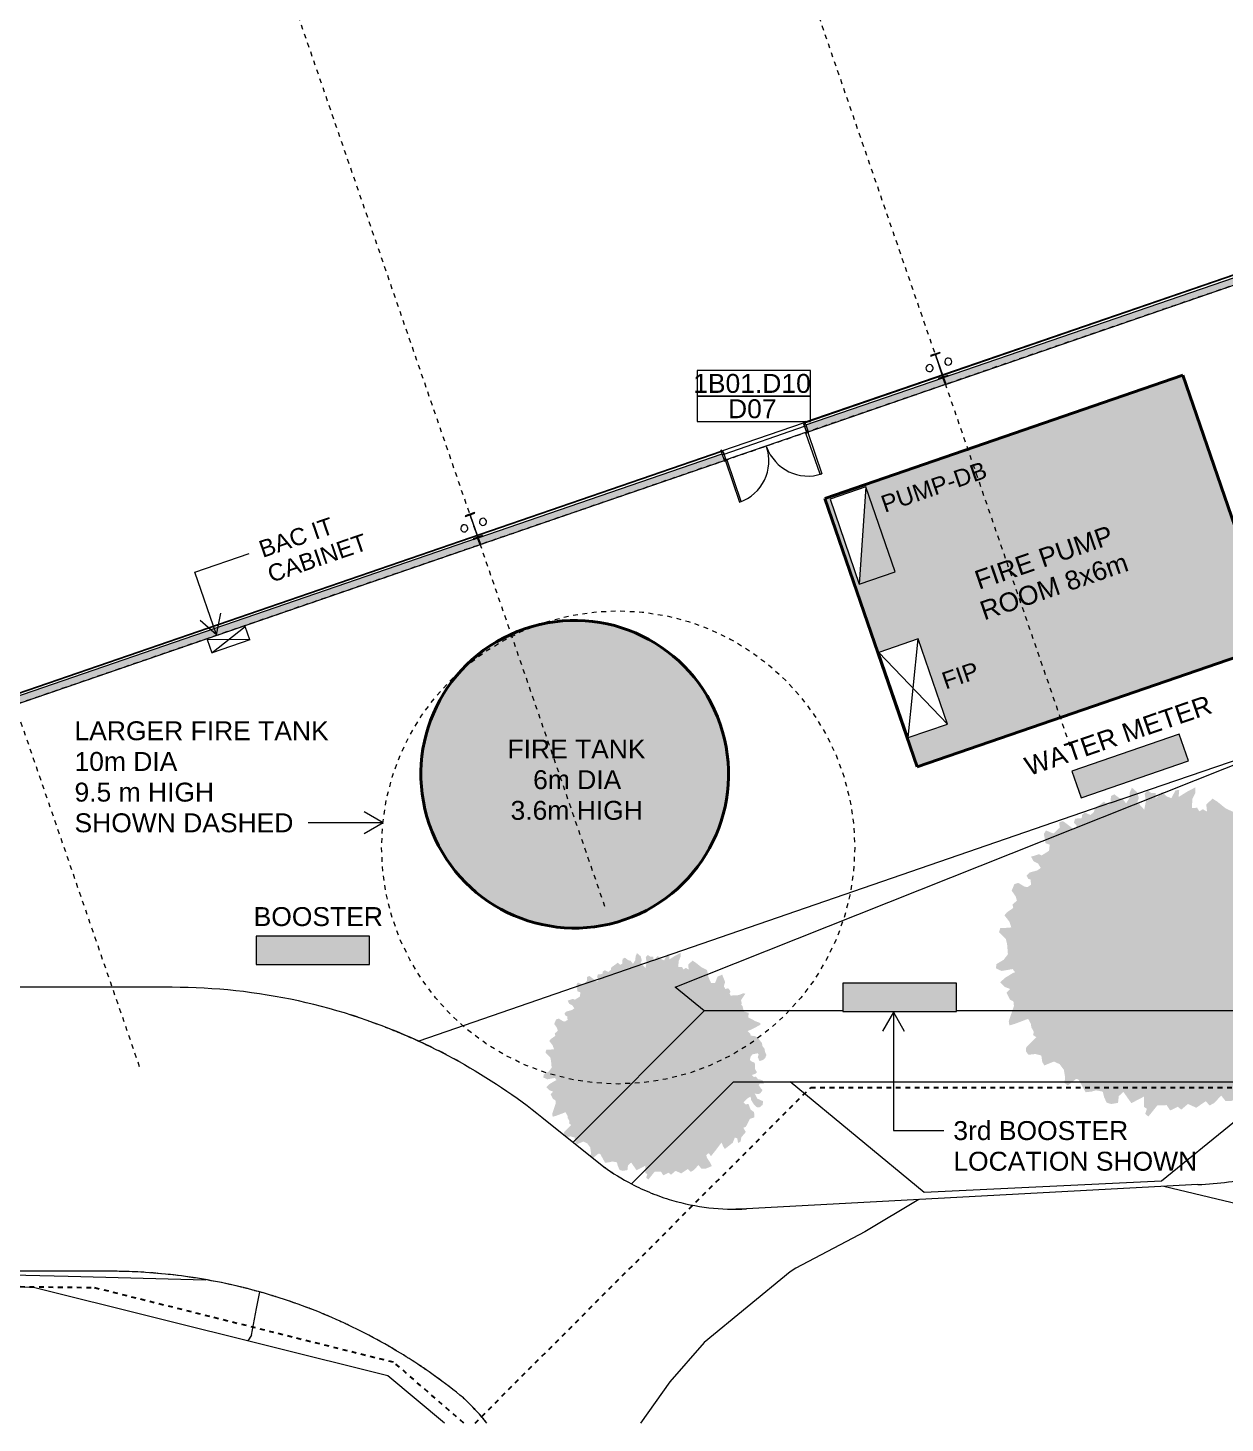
# Model space of a CAD drawing. Header units: metres. Extents: x -2477 to -2300, y 3875 to 4051.
# Drawn here: x -2436.84 to -2411.54, y 3945.45 to 3974.93 of the extents above; entities that cross this region are included whole.
import ezdxf

# ---------------------------------------------------------------- set-up
doc = ezdxf.new("R2010")
doc.units = ezdxf.units.M
for name, pattern in [('03 Dash Tight', [0.0045, 0.003, -0.0015]), ('BOUNDARY Tighter', [0.008, 0.004, -0.002, 0, -0.002]), ('Grid Line', [0.021, 0.012, -0.003, 0.003, -0.003]), ('Overhead', [0.004, 0.0025, -0.0015])]:
    doc.linetypes.add(name, pattern=pattern)
for name, color, linetype, lineweight in [('A-DETL', 90, 'Continuous', 13), ('A-DETL-GENF', 92, 'Continuous', 5), ('A-DOOR', 31, 'Continuous', 5), ('A-DOOR-FRAM', 31, 'Continuous', 5), ('A-DOOR-IDEN', 31, 'Continuous', 5), ('A-FLOR', 192, 'Continuous', 5), ('A-FLOR-OVHD', 1, 'Overhead', 5), ('A-GENM', 13, 'Continuous', 5), ('A-WALL', 113, 'Continuous', 5), ('A-WALL-FNSH', 113, 'Continuous', 13), ('A-WALL-PATT', 111, 'Continuous', 13), ('C-TOPO', 7, 'Continuous', 5), ('C-TOPO-MAJR', 7, 'Continuous', 20), ('G-ANNO-TEXT', 231, 'Continuous', 5), ('P-SANR-FIXT', 6, 'Continuous', 5), ('S-BEAM', 12, 'Continuous', 5), ('S-GRID', 1, 'Continuous', 5)]:
    doc.layers.add(name, color=color, linetype=linetype, lineweight=lineweight)
doc.styles.add('Arial_1', font='arial.ttf', dxfattribs={"height": 0.36})
doc.styles.add('Arial_3', font='arial.ttf', dxfattribs={"height": 0.4})

# ---------------------------------------------------------------- blocks, each defined once
blk = doc.blocks.new('Generic Models 4 - Generic Models 2-823071-GA - Part A')
at = {"layer": 'A-GENM', "lineweight": 40}
blk.add_hatch(color=254, dxfattribs=at).paths.add_polyline_path([(-2425.312, 3955.913), (-2425.111, 3955.918), (-2424.912, 3955.935), (-2424.714, 3955.964), (-2424.518, 3956.006), (-2424.325, 3956.059), (-2424.136, 3956.124), (-2423.951, 3956.201), (-2423.771, 3956.289), (-2423.597, 3956.388), (-2423.43, 3956.497), (-2423.269, 3956.617), (-2423.116, 3956.746), (-2422.971, 3956.884), (-2422.821, 3957.049), (-2422.709, 3957.186), (-2422.592, 3957.348), (-2422.485, 3957.518), (-2422.389, 3957.694), (-2422.304, 3957.875), (-2422.231, 3958.061), (-2422.169, 3958.251), (-2422.119, 3958.445), (-2422.08, 3958.642), (-2422.054, 3958.84), (-2422.041, 3959.04), (-2422.041, 3959.266), (-2422.05, 3959.44), (-2422.073, 3959.639), (-2422.109, 3959.836), (-2422.156, 3960.03), (-2422.215, 3960.221), (-2422.286, 3960.408), (-2422.369, 3960.591), (-2422.462, 3960.768), (-2422.566, 3960.939), (-2422.681, 3961.103), (-2422.821, 3961.277), (-2422.939, 3961.409), (-2423.082, 3961.549), (-2423.233, 3961.68), (-2423.391, 3961.802), (-2423.558, 3961.914), (-2423.73, 3962.015), (-2423.909, 3962.106), (-2424.092, 3962.185), (-2424.281, 3962.253), (-2424.473, 3962.309), (-2424.668, 3962.353), (-2424.866, 3962.385), (-2425.065, 3962.405), (-2425.265, 3962.413), (-2425.465, 3962.408), (-2425.664, 3962.391), (-2425.862, 3962.362), (-2426.058, 3962.321), (-2426.251, 3962.267), (-2426.441, 3962.202), (-2426.625, 3962.125), (-2426.805, 3962.037), (-2426.979, 3961.938), (-2427.147, 3961.829), (-2427.308, 3961.71), (-2427.46, 3961.581), (-2427.605, 3961.442), (-2427.741, 3961.295), (-2427.868, 3961.14), (-2427.985, 3960.978), (-2428.091, 3960.808), (-2428.187, 3960.633), (-2428.272, 3960.451), (-2428.346, 3960.265), (-2428.408, 3960.075), (-2428.458, 3959.881), (-2428.496, 3959.685), (-2428.522, 3959.486), (-2428.536, 3959.286), (-2428.536, 3959.06), (-2428.526, 3958.886), (-2428.503, 3958.688), (-2428.468, 3958.491), (-2428.42, 3958.296), (-2428.361, 3958.105), (-2428.29, 3957.918), (-2428.208, 3957.735), (-2428.114, 3957.558), (-2428.01, 3957.387), (-2427.896, 3957.223), (-2427.771, 3957.066), (-2427.636, 3956.916), (-2427.495, 3956.777), (-2427.344, 3956.646), (-2427.185, 3956.524), (-2427.019, 3956.412), (-2426.846, 3956.311), (-2426.668, 3956.22), (-2426.484, 3956.141), (-2426.296, 3956.073), (-2426.104, 3956.017), (-2425.908, 3955.973), (-2425.711, 3955.941), (-2425.512, 3955.921)])
at = {"layer": 'A-GENM', "color": 10, "lineweight": 40}
for start, end in [(19.0004, 199.0004), (199.0004, 19.0004)]:
    blk.add_arc((-2425.288, 3959.163), 3.25, start, end, dxfattribs=at)
blk = doc.blocks.new('Generic Models 6 - Generic Models 2-971374-GA - Part A')
at = {"layer": 'A-GENM'}
h = blk.add_hatch(color=7, dxfattribs=at)
h.paths.add_polyline_path([(-2419.621, 3954.151), (-2417.221, 3954.151), (-2417.221, 3954.751), (-2419.621, 3954.751)])
h.paths.add_polyline_path([(-2442.021, 3955.144), (-2442.021, 3955.744), (-2444.421, 3955.744), (-2444.421, 3955.144), (-2444.104, 3955.144)])
h.paths.add_polyline_path([(-2430.27, 3955.144), (-2429.621, 3955.144), (-2429.621, 3955.744), (-2432.021, 3955.744), (-2432.021, 3955.144), (-2431.334, 3955.144)])
h.paths.add_polyline_path([(-2414.588, 3958.663), (-2412.319, 3959.444), (-2412.514, 3960.011), (-2414.784, 3959.23)])
at = {"layer": 'A-GENM', "lineweight": 13}
for p, q in [((-2412.514, 3960.011), (-2414.784, 3959.23)), ((-2412.319, 3959.444), (-2412.514, 3960.011)), ((-2414.588, 3958.663), (-2412.319, 3959.444)), ((-2414.784, 3959.23), (-2414.588, 3958.663)), ((-2432.021, 3955.744), (-2432.021, 3955.144)), ((-2429.621, 3955.744), (-2432.021, 3955.744)), ((-2429.621, 3955.144), (-2429.621, 3955.744)), ((-2432.021, 3955.144), (-2429.621, 3955.144)), ((-2419.621, 3954.751), (-2419.621, 3954.151)), ((-2417.221, 3954.751), (-2419.621, 3954.751)), ((-2417.221, 3954.151), (-2417.221, 3954.751)), ((-2419.621, 3954.151), (-2417.221, 3954.151))]:
    blk.add_line(p, q, dxfattribs=at)
blk = doc.blocks.new('Generic Models 2 - Generic Models 2-983313-GA - Part A')
at = {"layer": 'A-GENM'}
h = blk.add_hatch(color=254, dxfattribs=at)
h.paths.add_polyline_path([(-2399.923, 3971.891), (-2397.253, 3964.35), (-2391.597, 3966.353), (-2394.268, 3973.894), (-2399.308, 3972.109)])
h.paths.add_polyline_path([(-2399.308, 3972.088), (-2397.517, 3972.723), (-2397.223, 3971.893), (-2399.014, 3971.259)])
h.paths.add_polyline_path([(-2396.076, 3973.148), (-2394.285, 3973.782), (-2394.018, 3973.028), (-2395.809, 3972.394)])
at = {"layer": 'A-GENM', "color": 10, "lineweight": 40}
for p, q in [((-2394.268, 3973.894), (-2399.923, 3971.891)), ((-2391.597, 3966.353), (-2394.268, 3973.894)), ((-2399.923, 3971.891), (-2397.253, 3964.35)), ((-2397.253, 3964.35), (-2391.597, 3966.353))]:
    blk.add_line(p, q, dxfattribs=at)
blk = doc.blocks.new('Downpipe - L Spreader - Default-3251983-GA - Part A')
at = {"layer": 'P-SANR-FIXT'}
for start, end in [(360, 180), (180, 360)]:
    blk.add_arc((-0.04, -0.15), 0.075, start, end, dxfattribs=at)
blk = doc.blocks.new('Downpipe - L Spreader - Default-3252010-GA - Part A')
at = {"layer": 'P-SANR-FIXT'}
for start, end in [(0, 180), (180, 0)]:
    blk.add_arc((-0.04, 0.15), 0.075, start, end, dxfattribs=at)
blk = doc.blocks.new('Structural Framing 2 - Structural Framing 1-1620312-GA - Part A')
at = {"layer": 'S-BEAM', "lineweight": 13}
for p, q in [((-2430.325, 4005.116), (-2430.522, 4005.048)), ((-2430.522, 4005.048), (-2430.518, 4005.035)), ((-2430.518, 4005.035), (-2430.437, 4005.063)), ((-2430.419, 4005.054), (-2430.265, 4004.607)), ((-2430.256, 4004.61), (-2430.41, 4005.057)), ((-2430.401, 4005.075), (-2430.32, 4005.103)), ((-2430.32, 4005.103), (-2430.325, 4005.116)), ((-2430.274, 4004.589), (-2430.355, 4004.561)), ((-2430.355, 4004.561), (-2430.35, 4004.548)), ((-2430.35, 4004.548), (-2430.153, 4004.616)), ((-2430.157, 4004.629), (-2430.238, 4004.601)), ((-2430.153, 4004.616), (-2430.157, 4004.629)), ((-2417.571, 3968.078), (-2417.769, 3968.01)), ((-2417.769, 3968.01), (-2417.765, 3967.997)), ((-2417.765, 3967.997), (-2417.684, 3968.025)), ((-2417.666, 3968.017), (-2417.512, 3967.569)), ((-2417.503, 3967.572), (-2417.657, 3968.02)), ((-2417.648, 3968.037), (-2417.567, 3968.065)), ((-2417.567, 3968.065), (-2417.571, 3968.078)), ((-2417.597, 3967.511), (-2417.399, 3967.579)), ((-2417.404, 3967.591), (-2417.485, 3967.563)), ((-2417.399, 3967.579), (-2417.404, 3967.591)), ((-2417.52, 3967.551), (-2417.601, 3967.523)), ((-2417.601, 3967.523), (-2417.597, 3967.511))]:
    blk.add_line(p, q, dxfattribs=at)
for centre, start, end in [((-2430.432, 4005.05), 19.0004, 109.0004), ((-2430.397, 4005.062), 109.0004, 199.0004), ((-2430.278, 4004.602), 289.0004, 19.0004), ((-2430.243, 4004.614), 199.0004, 289.0004), ((-2417.679, 3968.012), 19.0004, 109.0004), ((-2417.644, 3968.024), 109.0004, 199.0004), ((-2417.525, 3967.564), 289.0004, 19.0004), ((-2417.489, 3967.576), 199.0004, 289.0004)]:
    blk.add_arc(centre, 0.014, start, end, dxfattribs=at)
blk = doc.blocks.new('Door-Hinge-Double EXTERNAL - 2340x920x920x40-Solid Core-Metal Frame-Double Rebate Wraparound GRILLE-3531577-GA - Part A')
at = {"layer": 'A-DOOR'}
for p, q in [((-0.921, 0.1195), (-0.921, 1.0395)), ((-0.921, 1.0395), (-0.881, 1.0395)), ((-0.881, 1.0395), (-0.881, 0.1195)), ((0.921, 1.0395), (0.881, 1.0395)), ((0.881, 1.0395), (0.881, 0.1195)), ((0.921, 0.1195), (0.921, 1.0395)), ((-0.881, 0.1195), (-0.921, 0.1195)), ((0.881, 0.1195), (0.921, 0.1195))]:
    blk.add_line(p, q, dxfattribs=at)
for centre, start, end in [((-0.921, 0.1195), 360, 90), ((0.921, 0.1195), 90, 180)]:
    blk.add_arc(centre, 0.92, start, end, dxfattribs=at)
blk = doc.blocks.new('X_Door-Frame-Metal - Standard-3510026-GA - Part A')
at = {"layer": 'A-DOOR-FRAM'}
for p, q in [((-0.923, 0.1195), (-0.943, 0.1195)), ((-0.943, 0.1195), (-0.943, 0.1055)), ((-0.943, 0.1055), (-0.928, 0.1055)), ((-0.941, 0.1075), (-0.941, 0.1175)), ((-0.941, 0.1175), (-0.925, 0.1175)), ((-0.941, 0.1175), (-0.941, 0.1075)), ((-0.928, 0.1075), (-0.941, 0.1075)), ((-0.928, 0.1055), (-0.928, 0.1075)), ((-0.925, 0.1175), (-0.925, 0.0765)), ((-0.925, 0.0765), (-0.9, 0.0765)), ((-0.923, 0.0785), (-0.923, 0.1195)), ((-0.898, 0.0785), (-0.923, 0.0785)), ((-0.9, 0.0765), (-0.9, -0.0765)), ((-0.898, -0.0785), (-0.898, 0.0785)), ((0.923, 0.0785), (0.898, 0.0785)), ((0.898, 0.0785), (0.898, -0.0785)), ((0.9, -0.0765), (0.9, 0.0765)), ((0.9, 0.0765), (0.925, 0.0765)), ((0.943, 0.1195), (0.923, 0.1195)), ((0.923, 0.1195), (0.923, 0.0785)), ((0.925, 0.0765), (0.925, 0.1175)), ((0.925, 0.1175), (0.941, 0.1175)), ((0.941, 0.1075), (0.928, 0.1075)), ((0.928, 0.1075), (0.928, 0.1055)), ((0.928, 0.1055), (0.943, 0.1055)), ((0.941, 0.1175), (0.941, 0.1075)), ((0.941, 0.1075), (0.941, 0.1175)), ((0.943, 0.1055), (0.943, 0.1195)), ((-0.928, -0.1055), (-0.943, -0.1055)), ((-0.943, -0.1055), (-0.943, -0.1195)), ((-0.943, -0.1195), (-0.923, -0.1195)), ((-0.941, -0.1075), (-0.928, -0.1075)), ((-0.941, -0.1175), (-0.941, -0.1075)), ((-0.941, -0.1075), (-0.941, -0.1175)), ((-0.925, -0.1175), (-0.941, -0.1175)), ((-0.928, -0.1075), (-0.928, -0.1055)), ((-0.9, -0.0765), (-0.925, -0.0765)), ((-0.925, -0.0765), (-0.925, -0.1175)), ((-0.923, -0.1195), (-0.923, -0.0785)), ((-0.923, -0.0785), (-0.898, -0.0785)), ((0.898, -0.0785), (0.923, -0.0785)), ((0.925, -0.0765), (0.9, -0.0765)), ((0.923, -0.0785), (0.923, -0.1195)), ((0.923, -0.1195), (0.943, -0.1195)), ((0.925, -0.1175), (0.925, -0.0765)), ((0.941, -0.1175), (0.925, -0.1175)), ((0.943, -0.1055), (0.928, -0.1055)), ((0.928, -0.1055), (0.928, -0.1075)), ((0.928, -0.1075), (0.941, -0.1075)), ((0.941, -0.1075), (0.941, -0.1175)), ((0.941, -0.1175), (0.941, -0.1075)), ((0.943, -0.1195), (0.943, -0.1055))]:
    blk.add_line(p, q, dxfattribs=at)
blk = doc.blocks.new('Structural Framing 3 - Structural Framing 1-1636859-GA - Part A')
at = {"layer": 'S-BEAM', "lineweight": 13}
for p, q in [((-2420.491, 4008.502), (-2420.689, 4008.434)), ((-2420.689, 4008.434), (-2420.685, 4008.421)), ((-2420.685, 4008.421), (-2420.604, 4008.449)), ((-2420.586, 4008.44), (-2420.432, 4007.992)), ((-2420.423, 4007.996), (-2420.577, 4008.443)), ((-2420.568, 4008.461), (-2420.487, 4008.489)), ((-2420.487, 4008.489), (-2420.491, 4008.502)), ((-2420.44, 4007.975), (-2420.521, 4007.947)), ((-2420.517, 4007.934), (-2420.319, 4008.002)), ((-2420.324, 4008.015), (-2420.405, 4007.987)), ((-2420.319, 4008.002), (-2420.324, 4008.015)), ((-2420.521, 4007.947), (-2420.517, 4007.934)), ((-2407.738, 3971.464), (-2407.936, 3971.396)), ((-2407.931, 3971.383), (-2407.85, 3971.411)), ((-2407.815, 3971.423), (-2407.734, 3971.451)), ((-2407.734, 3971.451), (-2407.738, 3971.464)), ((-2407.936, 3971.396), (-2407.931, 3971.383)), ((-2407.832, 3971.403), (-2407.678, 3970.955)), ((-2407.669, 3970.958), (-2407.823, 3971.406)), ((-2407.687, 3970.937), (-2407.768, 3970.909)), ((-2407.768, 3970.909), (-2407.764, 3970.897)), ((-2407.764, 3970.897), (-2407.566, 3970.965)), ((-2407.57, 3970.977), (-2407.651, 3970.949)), ((-2407.566, 3970.965), (-2407.57, 3970.977))]:
    blk.add_line(p, q, dxfattribs=at)
for centre, start, end in [((-2420.599, 4008.436), 19.0004, 109.0004), ((-2420.564, 4008.448), 109.0004, 199.0004), ((-2420.445, 4007.988), 289.0004, 19.0004), ((-2420.409, 4008), 199.0004, 289.0004), ((-2407.846, 3971.398), 19.0004, 109.0004), ((-2407.81, 3971.41), 109.0004, 199.0004), ((-2407.691, 3970.95), 289.0004, 19.0004), ((-2407.656, 3970.962), 199.0004, 289.0004)]:
    blk.add_arc(centre, 0.014, start, end, dxfattribs=at)
blk = doc.blocks.new('Structural Framing 36 - Structural Framing 1-1636954-GA - Part A')
at = {"layer": 'S-BEAM', "lineweight": 13}
for p, q in [((-2440.158, 4001.73), (-2440.356, 4001.662)), ((-2440.356, 4001.662), (-2440.351, 4001.649)), ((-2440.351, 4001.649), (-2440.27, 4001.677)), ((-2440.253, 4001.668), (-2440.098, 4001.221)), ((-2440.089, 4001.224), (-2440.244, 4001.671)), ((-2440.235, 4001.689), (-2440.154, 4001.717)), ((-2440.154, 4001.717), (-2440.158, 4001.73)), ((-2440.107, 4001.203), (-2440.188, 4001.175)), ((-2440.184, 4001.162), (-2439.986, 4001.23)), ((-2439.991, 4001.243), (-2440.072, 4001.215)), ((-2439.986, 4001.23), (-2439.991, 4001.243)), ((-2440.188, 4001.175), (-2440.184, 4001.162)), ((-2427.405, 3964.692), (-2427.602, 3964.624)), ((-2427.598, 3964.611), (-2427.517, 3964.639)), ((-2427.499, 3964.631), (-2427.345, 3964.183)), ((-2427.336, 3964.186), (-2427.49, 3964.634)), ((-2427.481, 3964.651), (-2427.4, 3964.679)), ((-2427.4, 3964.679), (-2427.405, 3964.692)), ((-2427.602, 3964.624), (-2427.598, 3964.611)), ((-2427.354, 3964.165), (-2427.435, 3964.137)), ((-2427.435, 3964.137), (-2427.43, 3964.125)), ((-2427.43, 3964.125), (-2427.233, 3964.193)), ((-2427.237, 3964.205), (-2427.318, 3964.177)), ((-2427.233, 3964.193), (-2427.237, 3964.205))]:
    blk.add_line(p, q, dxfattribs=at)
for centre, start, end in [((-2440.266, 4001.664), 19.0004, 109.0004), ((-2440.23, 4001.676), 109.0004, 199.0004), ((-2440.112, 4001.216), 289.0004, 19.0004), ((-2440.076, 4001.228), 199.0004, 289.0004), ((-2427.512, 3964.626), 19.0004, 109.0004), ((-2427.477, 3964.638), 109.0004, 199.0004), ((-2427.358, 3964.178), 289.0004, 19.0004), ((-2427.323, 3964.19), 199.0004, 289.0004)]:
    blk.add_arc(centre, 0.014, start, end, dxfattribs=at)
blk = doc.blocks.new('Tree 7m - Tree-V187-GA - Part A')
at = {"layer": 'A-DETL-GENF', "transparency": 33554585}
blk.add_hatch(color=53, dxfattribs=at).paths.add_polyline_path([(2.357, 2.429), (2.059, 2.371), (1.907, 2.493), (1.922, 2.628), (1.746, 2.671), (1.734, 2.765), (1.546, 2.765), (1.464, 2.938), (1.223, 2.963), (1.215, 3.085), (1.103, 3.108), (0.895, 3.08), (0.898, 3.23), (0.801, 3.308), (0.603, 3.371), (0.574, 3.267), (0.551, 3.074), (0.518, 3.004), (0.43, 2.995), (0.416, 3.042), (0.433, 3.094), (0.41, 3.12), (0.116, 3.056), (-0.092, 3.008), (-0.057, 3.124), (-0.043, 3.226), (-0.353, 3.237), (-0.505, 3.155), (-0.543, 3.225), (-0.47, 3.348), (-0.56, 3.362), (-0.66, 3.278), (-0.87, 3.243), (-0.894, 3.096), (-0.976, 3.12), (-1.113, 3.064), (-1.221, 3.015), (-1.356, 3.067), (-1.458, 2.941), (-1.426, 2.81), (-1.487, 2.637), (-1.408, 2.588), (-1.403, 2.5), (-1.575, 2.485), (-1.68, 2.509), (-1.628, 2.599), (-1.604, 2.76), (-1.622, 2.892), (-1.685, 2.936), (-1.802, 2.936), (-1.884, 2.864), (-1.802, 2.69), (-1.838, 2.516), (-1.894, 2.583), (-1.961, 2.624), (-2.089, 2.593), (-2.089, 2.501), (-2.099, 2.399), (-2.154, 2.385), (-2.254, 2.466), (-2.285, 2.354), (-2.2, 2.242), (-2.204, 2.145), (-2.146, 2.11), (-2.142, 2.025), (-2.239, 2.064), (-2.316, 2.064), (-2.32, 2.014), (-2.332, 1.952), (-2.413, 1.855), (-2.448, 1.793), (-2.404, 1.706), (-2.387, 1.632), (-2.481, 1.564), (-2.566, 1.554), (-2.625, 1.587), (-2.708, 1.63), (-2.701, 1.681), (-2.63, 1.723), (-2.595, 1.851), (-2.706, 1.892), (-2.795, 1.887), (-2.88, 1.839), (-2.907, 1.738), (-2.954, 1.664), (-2.96, 1.55), (-3.008, 1.479), (-3.017, 1.256), (-2.971, 1.159), (-2.892, 1.083), (-2.915, 1.022), (-2.905, 0.908), (-3.022, 0.946), (-3.33, 1.014), (-3.368, 0.976), (-3.294, 0.844), (-3.195, 0.608), (-3.292, 0.501), (-3.203, 0.363), (-3.251, 0.29), (-3.281, 0.226), (-3.279, 0.164), (-3.321, 0.141), (-3.368, 0.052), (-3.593, -0.01), (-3.556, -0.064), (-3.408, -0.112), (-3.215, -0.256), (-3.224, -0.323), (-3.294, -0.361), (-3.303, -0.475), (-3.221, -0.519), (-3.236, -0.609), (-3.353, -0.688), (-3.429, -0.919), (-3.277, -0.96), (-3.098, -0.864), (-3.005, -0.943), (-3.052, -1.118), (-3.166, -1.329), (-3.087, -1.504), (-3.049, -1.706), (-3.011, -1.835), (-2.827, -1.823), (-2.745, -1.7), (-2.707, -1.797), (-2.622, -1.806), (-2.637, -1.896), (-2.549, -1.963), (-2.677, -2.101), (-2.815, -2.162), (-2.885, -2.25), (-2.704, -2.291), (-2.484, -2.323), (-2.59, -2.428), (-2.525, -2.472), (-2.35, -2.402), (-2.297, -2.499), (-2.286, -2.63), (-2.093, -2.61), (-2.169, -2.697), (-2.098, -2.756), (-2.072, -2.847), (-1.982, -2.841), (-1.897, -2.7), (-1.756, -2.586), (-1.748, -2.803), (-1.827, -2.847), (-1.879, -2.961), (-1.856, -3.11), (-1.756, -3.06), (-1.68, -2.978), (-1.549, -2.934), (-1.552, -3.06), (-1.514, -3.104), (-1.481, -3.241), (-1.403, -3.259), (-1.3, -3.151), (-1.23, -3.162), (-1.215, -3.265), (-1.131, -3.268), (-0.967, -3.282), (-0.914, -3.233), (-0.812, -3.233), (-0.759, -3.347), (-0.68, -3.35), (-0.631, -3.3), (-0.517, -3.382), (-0.441, -3.335), (-0.446, -3.244), (-0.35, -3.227), (-0.326, -3.344), (-0.286, -3.51), (-0.215, -3.537), (-0.139, -3.446), (0.036, -3.437), (0.115, -3.589), (0.197, -3.56), (0.296, -3.388), (0.247, -3.309), (0.343, -3.218), (0.527, -3.244), (0.551, -3.3), (0.714, -3.367), (0.735, -3.259), (0.694, -3.159), (0.709, -3.054), (0.796, -3.06), (0.957, -3.133), (1.045, -3.124), (1.06, -3.045), (1.033, -3.007), (1.095, -2.914), (1.188, -2.926), (1.226, -2.972), (1.276, -3.119), (1.358, -3.151), (1.489, -3.083), (1.504, -2.931), (1.542, -2.849), (1.662, -2.849), (1.7, -2.782), (1.861, -2.797), (1.943, -2.782), (1.948, -2.616), (1.995, -2.493), (2.089, -2.56), (2.179, -2.636), (2.261, -2.583), (2.241, -2.382), (2.293, -2.279), (2.416, -2.107), (2.56, -2.075), (2.735, -2.104), (2.802, -2.042), (2.747, -1.923), (2.542, -1.803), (2.545, -1.721), (2.606, -1.738), (2.788, -1.765), (2.922, -1.759), (2.91, -1.618), (2.852, -1.513), (2.963, -1.504), (3.001, -1.344), (2.969, -1.27), (3.022, -1.19), (3.315, -1.012), (3.363, -0.936), (3.246, -0.885), (2.969, -0.788), (2.994, -0.666), (3.032, -0.608), (3.055, -0.498), (3.109, -0.46), (3.088, -0.379), (3.388, -0.353), (3.447, -0.295), (3.454, -0.203), (3.33, -0.12), (3.256, -0.015), (3.327, 0.099), (3.343, 0.186), (3.132, 0.254), (3.078, 0.374), (3.086, 0.524), (3.172, 0.666), (3.254, 0.742), (3.236, 0.829), (3.007, 0.837), (2.982, 0.885), (3.04, 1.182), (2.931, 1.254), (2.847, 1.292), (2.755, 1.404), (2.809, 1.515), (2.842, 1.635), (2.788, 1.719), (2.661, 1.795), (2.557, 1.696), (2.425, 1.691), (2.45, 1.981), (2.156, 2.046), (2.296, 2.218), (2.275, 2.282), (2.372, 2.343)])
blk = doc.blocks.new('Tree 5m - Tree 2-V188-GA - Part A')
at = {"layer": 'A-DETL-GENF', "transparency": 33554585}
blk.add_hatch(color=53, dxfattribs=at).paths.add_polyline_path([(1.637, 1.676), (1.432, 1.636), (1.327, 1.72), (1.338, 1.813), (1.217, 1.842), (1.208, 1.907), (1.079, 1.907), (1.023, 2.026), (0.857, 2.044), (0.851, 2.128), (0.774, 2.144), (0.631, 2.124), (0.633, 2.227), (0.566, 2.281), (0.43, 2.324), (0.41, 2.253), (0.394, 2.12), (0.371, 2.072), (0.311, 2.066), (0.301, 2.098), (0.313, 2.134), (0.297, 2.151), (0.153, 2.121), (-0.049, 2.075), (-0.024, 2.154), (-0.015, 2.225), (-0.228, 2.232), (-0.333, 2.176), (-0.359, 2.224), (-0.309, 2.308), (-0.371, 2.319), (-0.44, 2.26), (-0.585, 2.236), (-0.601, 2.135), (-0.657, 2.151), (-0.752, 2.113), (-0.826, 2.079), (-0.919, 2.115), (-0.989, 2.029), (-0.967, 1.938), (-1.009, 1.819), (-0.955, 1.785), (-0.951, 1.725), (-1.07, 1.715), (-1.142, 1.731), (-1.106, 1.793), (-1.09, 1.904), (-1.102, 1.994), (-1.145, 2.025), (-1.226, 2.025), (-1.283, 1.975), (-1.226, 1.856), (-1.251, 1.736), (-1.29, 1.782), (-1.335, 1.81), (-1.423, 1.789), (-1.423, 1.725), (-1.431, 1.655), (-1.468, 1.645), (-1.537, 1.701), (-1.559, 1.624), (-1.5, 1.547), (-1.503, 1.48), (-1.463, 1.456), (-1.46, 1.398), (-1.527, 1.424), (-1.58, 1.424), (-1.583, 1.39), (-1.591, 1.347), (-1.647, 1.281), (-1.67, 1.238), (-1.64, 1.178), (-1.629, 1.127), (-1.694, 1.081), (-1.752, 1.073), (-1.792, 1.096), (-1.85, 1.126), (-1.845, 1.161), (-1.796, 1.189), (-1.772, 1.278), (-1.848, 1.306), (-1.91, 1.303), (-1.968, 1.27), (-1.987, 1.2), (-2.019, 1.149), (-2.024, 1.071), (-2.056, 1.022), (-2.063, 0.868), (-2.031, 0.802), (-1.977, 0.749), (-1.993, 0.707), (-1.986, 0.628), (-2.066, 0.655), (-2.278, 0.702), (-2.304, 0.676), (-2.253, 0.584), (-2.185, 0.422), (-2.252, 0.348), (-2.19, 0.254), (-2.224, 0.203), (-2.245, 0.159), (-2.243, 0.116), (-2.272, 0.1), (-2.304, 0.039), (-2.459, -0.004), (-2.434, -0.04), (-2.332, -0.074), (-2.199, -0.173), (-2.205, -0.219), (-2.253, -0.245), (-2.259, -0.324), (-2.203, -0.354), (-2.213, -0.416), (-2.294, -0.471), (-2.346, -0.63), (-2.241, -0.658), (-2.119, -0.591), (-2.054, -0.646), (-2.086, -0.766), (-2.165, -0.911), (-2.111, -1.032), (-2.084, -1.171), (-2.058, -1.26), (-1.931, -1.252), (-1.875, -1.167), (-1.849, -1.234), (-1.791, -1.24), (-1.801, -1.302), (-1.74, -1.348), (-1.829, -1.443), (-1.923, -1.485), (-1.972, -1.546), (-1.847, -1.574), (-1.696, -1.596), (-1.768, -1.669), (-1.724, -1.699), (-1.603, -1.65), (-1.567, -1.717), (-1.559, -1.808), (-1.426, -1.793), (-1.478, -1.854), (-1.43, -1.894), (-1.412, -1.957), (-1.35, -1.952), (-1.291, -1.856), (-1.195, -1.777), (-1.189, -1.926), (-1.243, -1.957), (-1.279, -2.035), (-1.263, -2.138), (-1.195, -2.103), (-1.142, -2.047), (-1.052, -2.017), (-1.054, -2.103), (-1.027, -2.134), (-1.005, -2.228), (-0.951, -2.24), (-0.881, -2.166), (-0.832, -2.174), (-0.822, -2.244), (-0.764, -2.246), (-0.651, -2.256), (-0.615, -2.222), (-0.544, -2.222), (-0.508, -2.301), (-0.454, -2.303), (-0.419, -2.269), (-0.341, -2.325), (-0.289, -2.293), (-0.293, -2.23), (-0.226, -2.218), (-0.21, -2.299), (-0.182, -2.414), (-0.134, -2.432), (-0.081, -2.369), (0.04, -2.363), (0.094, -2.468), (0.15, -2.448), (0.219, -2.329), (0.185, -2.275), (0.251, -2.212), (0.378, -2.23), (0.394, -2.269), (0.507, -2.315), (0.521, -2.24), (0.493, -2.172), (0.503, -2.099), (0.563, -2.103), (0.674, -2.154), (0.734, -2.148), (0.744, -2.093), (0.726, -2.067), (0.768, -2.003), (0.833, -2.011), (0.859, -2.043), (0.893, -2.144), (0.95, -2.166), (1.04, -2.12), (1.05, -2.015), (1.076, -1.959), (1.159, -1.959), (1.185, -1.912), (1.296, -1.922), (1.352, -1.912), (1.356, -1.797), (1.388, -1.713), (1.453, -1.759), (1.515, -1.812), (1.572, -1.775), (1.558, -1.636), (1.594, -1.566), (1.678, -1.447), (1.777, -1.425), (1.898, -1.445), (1.944, -1.403), (1.906, -1.32), (1.765, -1.238), (1.767, -1.181), (1.809, -1.193), (1.934, -1.212), (2.027, -1.208), (2.019, -1.111), (1.978, -1.038), (2.055, -1.032), (2.081, -0.922), (2.059, -0.871), (2.096, -0.816), (2.297, -0.693), (2.33, -0.641), (2.25, -0.606), (2.059, -0.539), (2.076, -0.455), (2.103, -0.415), (2.118, -0.34), (2.155, -0.313), (2.141, -0.257), (2.348, -0.24), (2.388, -0.2), (2.393, -0.137), (2.307, -0.079), (2.257, -0.007), (2.306, 0.072), (2.316, 0.131), (2.171, 0.178), (2.134, 0.261), (2.139, 0.364), (2.199, 0.462), (2.255, 0.515), (2.243, 0.574), (2.085, 0.579), (2.068, 0.613), (2.108, 0.817), (2.033, 0.866), (1.975, 0.893), (1.912, 0.97), (1.948, 1.047), (1.971, 1.129), (1.934, 1.187), (1.847, 1.239), (1.775, 1.171), (1.684, 1.168), (1.702, 1.367), (1.499, 1.412), (1.595, 1.531), (1.581, 1.575), (1.648, 1.617)])
blk = doc.blocks.new('AA_DOOR_MARK _ TYPE MARK_HA2 - Mark _ Type Mark-1751130-GA - Part A')
at = {"layer": 'A-DOOR-IDEN'}
for p, q in [((0.00597, 0.0027), (-0.006, 0.0027)), ((-0.006, 0.0027), (-0.006, 0)), ((0.00597, 0), (0.00597, 0.0027)), ((0.00597, 0), (-0.006, 0)), ((0.00597, -0.0027), (0.00597, 0)), ((-0.006, 0), (0.00597, 0)), ((-0.006, 0), (-0.006, -0.0027)), ((-0.006, -0.0027), (0.00597, -0.0027))]:
    blk.add_line(p, q, dxfattribs=at)

msp = doc.modelspace()

# ---------------------------------------------------------------- hatches: boundary and pattern name
at = {"layer": 'A-DETL-GENF'}
msp.add_hatch(color=7, dxfattribs=at).paths.add_polyline_path([(-2419.2735, 3963.1787), (-2418.5171, 3963.4392), (-2419.1357, 3965.2357), (-2419.1445, 3965.1043)])
at = {"layer": 'A-WALL-PATT', "lineweight": 5}
h = msp.add_hatch(dxfattribs=at)
h.set_pattern_fill('FP_1', color=256, style=0, pattern_type=2)
h.set_pattern_definition([(0, (0, 0), (0.8128, 0.2032), [0.06706, -0.54254, 0.06706, -0.54254, -3.251]), (0, (0, 0), (0.8128, 0.2032), [-1.219, 0.06706, -1.152, 0.06706, -0.54254, -1.422]), (0, (0, 0), (0.8128, 0.2032), [-3.048, 0.06706, -0.33934, 0.06706, -0.94894]), (120, (0.3048, 0.1016), (-0.582376362, 0.602305448), [0.06706, -0.54254, 0.06706, -0.54254, -3.251]), (120, (0.3048, 0.1016), (-0.582376362, 0.602305448), [-1.219, 0.06706, -1.152, 0.06706, -0.54254, -1.422]), (120, (0.3048, 0.1016), (-0.582376362, 0.602305448), [-3.048, 0.06706, -0.33934, 0.06706, -0.94894]), (240, (0.4064, 0.508), (-0.230423638, -0.805505448), [0.06706, -0.54254, 0.06706, -0.54254, -3.251]), (240, (0.4064, 0.508), (-0.230423638, -0.805505448), [-1.219, 0.06706, -1.152, 0.06706, -0.54254, -1.422]), (240, (0.4064, 0.508), (-0.230423638, -0.805505448), [-3.048, 0.06706, -0.33934, 0.06706, -0.94894])])
h.paths.add_polyline_path([(-2445.1709, 3958.0688), (-2422.1856, 3965.9834), (-2422.1886, 3965.9919), (-2445.1738, 3958.0773)])
h.paths.add_polyline_path([(-2420.4213, 3966.591), (-2406.5606, 3971.3637), (-2406.5635, 3971.3722), (-2420.424, 3966.5988), (-2420.4227, 3966.595)])
h.paths.add_polyline_path([(-2399.0097, 3973.9637), (-2397.7579, 3974.3948), (-2397.7609, 3974.4033), (-2399.0126, 3973.9722)])
h = msp.add_hatch(dxfattribs=at)
h.set_pattern_fill('FP_2', color=256, style=0, pattern_type=2)
h.set_pattern_definition([(50, (0, 0), (1.45712932, -0.12721804), [0.1524, -1.676]), (355, (0, 0), (-0.281945, 1.5283891), [0.12192, -1.341]), (100.451, (0.1215, -0.0106), (1.1754654, 1.40045604), [0.12952, -1.425]), (46.184, (0, 0.4064), (2.1690393, -0.336383), [0.2286, -2.515]), (96.636, (0.1807, 0.3784), (1.8989447, 1.9797078), [0.19428, -2.137]), (351.184, (0, 0.4064), (1.8987952, 1.9793723), [0.18288, -2.012]), (21, (0.2032, 0.3048), (1.2127575, -0.81769772), [0.1524, -1.676]), (326, (0.2032, 0.3048), (0.4943831, 1.4734489), [0.12192, -1.341]), (71.451, (0.3043, 0.2366), (1.70703975, 0.65498953), [0.12952, -1.425]), (37.5, (0, 0), (0.02470865, 0.67643463), [0.06706, -1.258, 0.06706, -1.294, -1.346]), (37.5, (0, 0), (0.02470865, 0.67643463), [-2.686, 0.06706, -1.279]), (7.5, (0, 0), (0.5345543, 0.80143977), [0.06706, -0.70917, 0.06706, -1.227, -0.51308]), (7.5, (0, 0), (0.5345543, 0.80143977), [-2.071, 0.06706, -0.44602]), (327.5, (-0.45314, 0), (1.08472329, -0.04582854), [0.06706, -0.44094, 0.06706, -1.518, -2.103]), (327.5, (-0.45314, 0), (1.08472329, -0.04582854), [-2.093, 0.06706, -2.036]), (317.5, (-0.6563, 0), (1.18503097, 0.20341692), [0.06706, -0.59334, 0.06706, -0.98552, -1.494]), (317.5, (-0.6563, 0), (1.18503097, 0.20341692), [-1.713, 0.06706, -1.426])])
h.paths.add_polyline_path([(-2445.2948, 3957.8146), (-2437.1331, 3960.625), (-2437.1269, 3960.6377), (-2437.1725, 3960.7701), (-2445.3437, 3957.9564)])
h.paths.add_polyline_path([(-2437.1, 3960.6364), (-2427.2997, 3964.011), (-2427.2935, 3964.0237), (-2427.3391, 3964.156), (-2437.1583, 3960.7749), (-2437.1127, 3960.6426)])
h.paths.add_polyline_path([(-2427.2666, 3964.0224), (-2422.1208, 3965.795), (-2422.1694, 3965.9362), (-2427.3249, 3964.1609), (-2427.2793, 3964.0285)])
h.paths.add_polyline_path([(-2420.3562, 3966.4019), (-2417.4663, 3967.3969), (-2417.4601, 3967.4096), (-2417.5057, 3967.542), (-2420.405, 3966.5437), (-2420.357, 3966.4042)])
h.paths.add_polyline_path([(-2417.4332, 3967.4083), (-2406.4955, 3971.1746), (-2406.5443, 3971.3164), (-2417.4915, 3967.5469), (-2417.446, 3967.4145)])
h.paths.add_polyline_path([(-2398.9446, 3973.7746), (-2397.6928, 3974.2057), (-2397.7417, 3974.3475), (-2398.9934, 3973.9165)])

# ---------------------------------------------------------------- linework, layer by layer
at = {"layer": 'A-DETL', "lineweight": 5}
for p, q in [((-2419.1357, 3965.2357), (-2419.8921, 3964.9752)), ((-2419.1357, 3965.2357), (-2419.2735, 3963.1787)), ((-2418.5171, 3963.4392), (-2419.1357, 3965.2357)), ((-2419.8921, 3964.9752), (-2419.2735, 3963.1787)), ((-2419.2735, 3963.1787), (-2418.5171, 3963.4392)), ((-2432.9558, 3961.7282), (-2432.2513, 3962.2857)), ((-2432.1536, 3962.0022), (-2432.2513, 3962.2857)), ((-2432.1536, 3962.0022), (-2433.0532, 3962.0109)), ((-2433.0532, 3962.0109), (-2432.9558, 3961.7282)), ((-2432.1536, 3962.0022), (-2432.9479, 3961.7287)), ((-2418.0288, 3962.0209), (-2418.8608, 3961.7344)), ((-2418.2422, 3959.9379), (-2418.0288, 3962.0209)), ((-2417.4102, 3960.2244), (-2418.0288, 3962.0209)), ((-2418.8608, 3961.7344), (-2418.2422, 3959.9379)), ((-2418.8608, 3961.7344), (-2417.4102, 3960.2244)), ((-2418.2422, 3959.9379), (-2417.4102, 3960.2244))]:
    msp.add_line(p, q, dxfattribs=at)
at = {"layer": 'A-DETL', "linetype": 'BOUNDARY Tighter', "lineweight": 25}
for p, q in [((-2427.3933, 3945.4512), (-2420.3005, 3952.5439)), ((-2420.3005, 3952.5439), (-2408.3005, 3952.5439)), ((-2441.8078, 3948.3922), (-2435.434, 3948.3159)), ((-2435.434, 3948.3159), (-2429.1168, 3946.7409)), ((-2427.6332, 3945.4512), (-2429.1168, 3946.7409))]:
    msp.add_line(p, q, dxfattribs=at)
at = {"layer": 'A-DETL', "linetype": '03 Dash Tight', "lineweight": 5}
msp.add_circle((-2424.37, 3957.6165), 5, dxfattribs=at)
at = {"layer": 'A-FLOR'}
for p, q in [((-2417.5002, 3967.5291), (-2417.487, 3967.5336)), ((-2417.4663, 3967.3969), (-2417.4332, 3967.4083)), ((-2422.1297, 3965.9286), (-2420.4323, 3966.5154)), ((-2420.4304, 3966.5161), (-2420.3992, 3966.5269)), ((-2422.1628, 3965.9172), (-2422.1316, 3965.928)), ((-2427.3304, 3964.1308), (-2427.3162, 3964.1357)), ((-2427.2997, 3964.011), (-2427.2666, 3964.0224)), ((-2413.9642, 3958.5554), (-2409.6416, 3960.0439)), ((-2413.9642, 3958.5554), (-2423.6251, 3955.2288)), ((-2423.6269, 3955.2282), (-2424.7742, 3954.8331)), ((-2433.7947, 3954.6599), (-2442.4407, 3954.6599)), ((-2425.1135, 3954.7163), (-2428.5831, 3953.5216)), ((-2424.7763, 3954.8324), (-2425.1132, 3954.7164)), ((-2422.551, 3954.1634), (-2425.3239, 3951.3905)), ((-2421.7249, 3954.1634), (-2422.551, 3954.1634)), ((-2419.6206, 3954.1634), (-2421.7227, 3954.1634)), ((-2410.8837, 3954.1634), (-2417.2206, 3954.1634)), ((-2424.0874, 3950.5057), (-2421.9297, 3952.6634)), ((-2421.9297, 3952.6634), (-2410.308, 3952.6634)), ((-2425.9814, 3951.9171), (-2424.6708, 3950.8676)), ((-2412.1183, 3950.4917), (-2421.6548, 3949.9768)), ((-2411.2438, 3950.0712), (-2412.8369, 3950.4529)), ((-2418.0131, 3950.1734), (-2419.1574, 3949.4909)), ((-2419.1574, 3949.4909), (-2420.6163, 3948.7237)), ((-2420.6163, 3948.7237), (-2420.7317, 3948.65)), ((-2435.1276, 3948.6599), (-2445.7037, 3948.6599)), ((-2420.7317, 3948.65), (-2422.554, 3947.1534)), ((-2422.554, 3947.1534), (-2423.279, 3946.3247)), ((-2423.279, 3946.3247), (-2423.8958, 3945.4512))]:
    msp.add_line(p, q, dxfattribs=at)
for centre, radius, start, end in [((-2433.7947, 3942.1599), 12.5, 65.35896, 90), ((-2433.7947, 3942.1599), 12.5, 71.56942, 72.40717), ((-2421.9082, 3954.6699), 4.7, 234, 236.79218), ((-2421.9082, 3954.6699), 4.7, 234, 242.37654), ((-2421.9082, 3954.6699), 4.7, 242.37654, 247.96091), ((-2421.9082, 3954.6699), 4.7, 247.96091, 253.54527), ((-2421.9082, 3954.6699), 4.7, 247.96091, 249.357)]:
    msp.add_arc(centre, radius, start, end, dxfattribs=at)
for points in [[(-2429.6526, 3953.9537), (-2429.5888, 3953.9313), (-2429.5253, 3953.9084), (-2429.4619, 3953.8849)], [(-2429.2928, 3953.8211), (-2429.1741, 3953.7752), (-2429.056, 3953.7275), (-2428.9387, 3953.6781)], [(-2428.9375, 3953.6776), (-2428.8201, 3953.628), (-2428.7034, 3953.5767), (-2428.5875, 3953.5236)], [(-2423.2395, 3950.1624), (-2422.9834, 3950.0868), (-2422.4576, 3949.9792), (-2421.9219, 3949.9624), (-2421.6548, 3949.9768)], [(-2421.6548, 3949.9768), (-2421.7311, 3949.9727), (-2421.8074, 3949.9704), (-2421.8838, 3949.97)], [(-2432.42, 3948.3456), (-2432.8632, 3948.4499), (-2433.7618, 3948.6072), (-2434.6721, 3948.6599), (-2435.1276, 3948.6599)], [(-2432.2866, 3948.3133), (-2432.331, 3948.3243), (-2432.3755, 3948.3351), (-2432.42, 3948.3456)], [(-2432.2432, 3948.3025), (-2432.2577, 3948.3061), (-2432.2721, 3948.3097), (-2432.2866, 3948.3133)], [(-2432.2298, 3948.2991), (-2432.2343, 3948.3002), (-2432.2388, 3948.3014), (-2432.2432, 3948.3025)], [(-2432.2045, 3948.2927), (-2432.2129, 3948.2948), (-2432.2214, 3948.297), (-2432.2298, 3948.2991)], [(-2431.3128, 3948.0271), (-2431.6064, 3948.1273), (-2431.9039, 3948.2159), (-2432.2045, 3948.2927)], [(-2428.2486, 3946.4515), (-2428.4048, 3946.5633), (-2428.7226, 3946.7793), (-2429.0506, 3946.9795), (-2429.217, 3947.0756)], [(-2427.6387, 3945.9841), (-2427.8369, 3946.1465), (-2428.0404, 3946.3024), (-2428.2486, 3946.4515)], [(-2427.2567, 3945.586), (-2427.3782, 3945.7241), (-2427.5057, 3945.8569), (-2427.6387, 3945.9841)], [(-2427.1421, 3945.452), (-2427.1797, 3945.4972), (-2427.2179, 3945.5418), (-2427.2567, 3945.586)]]:
    msp.add_open_spline(points, degree=3, dxfattribs=at)
for points, knots in [([(-2428.5864, 3953.5231), (-2428.2961, 3953.3901), (-2427.3827, 3952.9284), (-2426.5306, 3952.3569), (-2425.9814, 3951.9171)], [-0.72697505, -0.72697505, -0.72697505, -0.72697505, -0.5, 0, 0, 0, 0]), ([(-2412.1183, 3950.4917), (-2411.6867, 3950.515), (-2410.8272, 3950.6176), (-2409.7081, 3950.9013), (-2409.0327, 3951.1528), (-2408.7674, 3951.2649)], [-1, -1, -1, -1, -0.875, -0.75, -0.66666667, -0.66666667, -0.66666667, -0.66666667]), ([(-2429.217, 3947.0756), (-2429.4388, 3947.2037), (-2430.1167, 3947.5665), (-2430.8279, 3947.8617), (-2431.3128, 3948.0271)], [-0.64285714, -0.64285714, -0.64285714, -0.64285714, -0.5, -0.21428571, -0.21428571, -0.21428571, -0.21428571])]:
    msp.add_open_spline(points, degree=3, knots=knots, dxfattribs=at)
at = {"layer": 'A-FLOR-OVHD'}
msp.add_line((-2446.337, 3957.456), (-2341.0515, 3993.7087), dxfattribs=at)
at = {"layer": 'A-WALL'}
for p, q in [((-2420.4213, 3966.591), (-2406.5606, 3971.3637)), ((-2422.1791, 3965.9952), (-2420.4337, 3966.5962)), ((-2420.3656, 3966.3986), (-2422.1111, 3965.7976)), ((-2420.4318, 3966.5969), (-2420.4242, 3966.5995)), ((-2420.3562, 3966.4019), (-2420.3637, 3966.3993)), ((-2445.1709, 3958.0688), (-2422.1856, 3965.9834)), ((-2422.1886, 3965.9919), (-2422.181, 3965.9946)), ((-2422.113, 3965.7969), (-2422.1205, 3965.7943))]:
    msp.add_line(p, q, dxfattribs=at)
at = {"layer": 'A-WALL', "color": 250, "lineweight": 13}
for p, q in [((-2417.4915, 3967.5469), (-2406.5443, 3971.3164)), ((-2417.4332, 3967.4083), (-2406.4955, 3971.1746)), ((-2420.405, 3966.5437), (-2417.5057, 3967.542)), ((-2420.3562, 3966.4019), (-2417.4663, 3967.3969)), ((-2417.4601, 3967.4096), (-2417.5057, 3967.542)), ((-2417.4915, 3967.5469), (-2417.446, 3967.4145)), ((-2417.4663, 3967.3969), (-2417.4601, 3967.4096)), ((-2417.446, 3967.4145), (-2417.4332, 3967.4083)), ((-2420.405, 3966.5437), (-2420.3562, 3966.4019)), ((-2427.3249, 3964.1609), (-2422.1694, 3965.9362)), ((-2422.1205, 3965.7943), (-2422.1694, 3965.9362)), ((-2427.2666, 3964.0224), (-2422.1205, 3965.7943)), ((-2437.1583, 3960.7749), (-2427.3391, 3964.156)), ((-2427.2935, 3964.0237), (-2427.3391, 3964.156)), ((-2427.3249, 3964.1609), (-2427.2793, 3964.0285)), ((-2437.1, 3960.6364), (-2427.2997, 3964.011)), ((-2427.2997, 3964.011), (-2427.2935, 3964.0237)), ((-2427.2793, 3964.0285), (-2427.2666, 3964.0224))]:
    msp.add_line(p, q, dxfattribs=at)
at = {"layer": 'A-WALL', "color": 7}
for p, q in [((-2417.5057, 3967.542), (-2417.4915, 3967.5469)), ((-2420.4213, 3966.591), (-2420.405, 3966.5437)), ((-2422.1694, 3965.9362), (-2422.1856, 3965.9834)), ((-2427.3391, 3964.156), (-2427.3249, 3964.1609))]:
    msp.add_line(p, q, dxfattribs=at)
at = {"layer": 'A-WALL-FNSH', "color": 7, "lineweight": 5}
for p, q in [((-2406.5635, 3971.3722), (-2420.4242, 3966.5995)), ((-2420.4242, 3966.5995), (-2420.4213, 3966.591)), ((-2422.1886, 3965.9919), (-2445.1653, 3958.0802)), ((-2422.1856, 3965.9834), (-2422.1886, 3965.9919))]:
    msp.add_line(p, q, dxfattribs=at)
at = {"layer": 'C-TOPO'}
for p, q in [((-2427.7196, 3953.0826), (-2427.7294, 3953.0898)), ((-2440.0514, 3948.6599), (-2435.9927, 3948.5561)), ((-2435.9926, 3948.5561), (-2433.0841, 3948.4818)), ((-2434.4241, 3948.6389), (-2434.4585, 3948.6409)), ((-2434.0984, 3948.615), (-2434.1115, 3948.6161)), ((-2433.755, 3948.5799), (-2433.7709, 3948.5818)), ((-2433.4189, 3948.5357), (-2433.4328, 3948.5377)), ((-2433.0822, 3948.4816), (-2433.099, 3948.4845)), ((-2436.7227, 3948.3176), (-2445.7152, 3948.4021)), ((-2429.2343, 3946.4488), (-2436.7227, 3948.3176)), ((-2432.2474, 3948.3036), (-2432.2845, 3948.3128)), ((-2432.245, 3948.303), (-2432.2474, 3948.3036)), ((-2432.2302, 3948.2992), (-2432.2329, 3948.2999)), ((-2432.2121, 3948.2946), (-2432.2302, 3948.2992)), ((-2432.2039, 3948.2925), (-2432.2121, 3948.2946)), ((-2432.0339, 3948.2478), (-2432.0696, 3948.2574)), ((-2432.0595, 3948.2547), (-2432.0525, 3948.2528)), ((-2431.6597, 3948.1396), (-2431.6942, 3948.1502)), ((-2431.6879, 3948.1482), (-2431.6792, 3948.1456)), ((-2431.306, 3948.0249), (-2431.3162, 3948.0284)), ((-2430.5907, 3947.7543), (-2430.6004, 3947.7584)), ((-2430.2271, 3947.5959), (-2430.2558, 3947.609)), ((-2430.2479, 3947.6054), (-2430.239, 3947.6014)), ((-2429.8778, 3947.4299), (-2429.908, 3947.4447)), ((-2429.9008, 3947.4412), (-2429.8912, 3947.4365)), ((-2429.5378, 3947.2543), (-2429.5625, 3947.2676)), ((-2429.5584, 3947.2653), (-2429.5515, 3947.2617)), ((-2429.2084, 3947.0707), (-2429.2204, 3947.0776)), ((-2428.819, 3946.8352), (-2428.8054, 3946.8266)), ((-2428.5419, 3946.6548), (-2428.5845, 3946.6832)), ((-2428.0381, 3945.4512), (-2429.2343, 3946.4488)), ((-2428.471, 3946.6069), (-2428.46, 3946.5993)), ((-2428.4599, 3946.5992), (-2428.448, 3946.5911)), ((-2428.231, 3946.4388), (-2428.2555, 3946.4564)), ((-2428.2501, 3946.4525), (-2428.2358, 3946.4423)), ((-2427.9251, 3946.2114), (-2427.967, 3946.2435)), ((-2427.4411, 3945.7868), (-2427.4457, 3945.7915)), ((-2427.242, 3945.5692), (-2427.2956, 3945.6298))]:
    msp.add_line(p, q, dxfattribs=at)
for start, end in [(88.35468, 90), (88.22864, 88.34405), (86.45449, 87.64589), (84.6761, 85.76567), (82.89188, 83.95172), (81.09607, 82.1584), (80.08147, 80.37587), (79.26699, 80.08147), (77.31735, 78.60043), (75.85884, 76.82834), (74.08168, 74.91729), (72.31158, 73.03446), (70.51957, 71.20544), (69.17387, 69.33682), (68.66319, 69.17279), (67.32062, 67.47149), (66.71459, 67.31777), (65.16903, 65.56503), (64.64748, 65.16388), (62.78457, 63.69853), (60.92174, 61.84627), (59.05897, 60.01573), (57.93008, 58.14748), (57.73801, 57.92984), (57.19633, 57.65709), (56.15982, 56.27936), (55.7198, 56.15982), (55.33377, 55.58153), (53.51898, 54.32631)]:
    msp.add_arc((-2435.1276, 3936.8421), 11.8178, start, end, dxfattribs=at)
for points in [[(-2428.2641, 3953.3698), (-2428.3697, 3953.4219), (-2428.476, 3953.4725), (-2428.5831, 3953.5216)], [(-2427.9469, 3953.2076), (-2428.0204, 3953.2466), (-2428.0943, 3953.2847), (-2428.1686, 3953.3222)], [(-2427.7294, 3953.0898), (-2427.7637, 3953.1088), (-2427.7981, 3953.1277), (-2427.8326, 3953.1464)], [(-2427.6426, 3945.9878), (-2427.6096, 3945.9564), (-2427.577, 3945.9246), (-2427.5447, 3945.8924)], [(-2427.453, 3945.7991), (-2427.4275, 3945.7727), (-2427.4022, 3945.746), (-2427.3771, 3945.719)], [(-2427.3741, 3945.7158), (-2427.3682, 3945.7095), (-2427.3623, 3945.7031), (-2427.3565, 3945.6967)], [(-2427.265, 3945.5954), (-2427.2606, 3945.5904), (-2427.2562, 3945.5854), (-2427.2518, 3945.5804)]]:
    msp.add_open_spline(points, degree=3, dxfattribs=at)
msp.add_open_spline([(-2427.2518, 3945.5804), (-2427.2439, 3945.5714), (-2427.2174, 3945.541), (-2427.1912, 3945.5104), (-2427.1729, 3945.4888)], degree=3, knots=[-0.756186299, -0.756186299, -0.756186299, -0.756186299, -0.75, -0.735445338, -0.735445338, -0.735445338, -0.735445338], dxfattribs=at)
at = {"layer": 'C-TOPO-MAJR', "color": 8, "lineweight": 15}
for p, q in [((-2423.1627, 3954.6641), (-2409.6416, 3960.0439)), ((-2417.9007, 3950.3223), (-2420.738, 3952.6634)), ((-2411.3415, 3951.8161), (-2412.8908, 3950.5611)), ((-2412.8908, 3950.5611), (-2417.9007, 3950.3223)), ((-2431.9514, 3948.2238), (-2432.0179, 3947.8719)), ((-2432.0179, 3947.8719), (-2432.122, 3947.3086)), ((-2432.1171, 3947.3073), (-2432.1923, 3947.187)), ((-2432.122, 3947.3086), (-2432.1171, 3947.3073))]:
    msp.add_line(p, q, dxfattribs=at)
at = {"layer": 'C-TOPO-MAJR', "color": 63, "lineweight": 15}
msp.add_line((-2422.5533, 3954.1612), (-2423.1627, 3954.6641), dxfattribs=at)
at = {"layer": 'G-ANNO-TEXT', "color": 7}
for p, q in [((-2433.3125, 3963.4309), (-2432.1668, 3963.8255)), ((-2432.8577, 3962.11), (-2433.3125, 3963.4309)), ((-2432.8577, 3962.11), (-2433.2063, 3962.413)), ((-2432.8577, 3962.11), (-2432.7696, 3962.5634)), ((-2429.3377, 3958.1366), (-2429.7377, 3958.3675)), ((-2430.1361, 3958.1366), (-2430.9223, 3958.1366)), ((-2429.3377, 3958.1366), (-2430.1361, 3958.1366)), ((-2429.3377, 3958.1366), (-2429.7377, 3957.9057)), ((-2418.5529, 3954.136), (-2418.7839, 3953.736)), ((-2418.5529, 3954.136), (-2418.322, 3953.736)), ((-2418.5529, 3954.136), (-2418.5529, 3951.6329)), ((-2418.5529, 3951.6329), (-2417.4862, 3951.6329))]:
    msp.add_line(p, q, dxfattribs=at)
at = {"layer": 'S-GRID', "linetype": 'Grid Line'}
for p, q in [((-2414.8157, 3959.7541), (-2436.3879, 4022.4028)), ((-2424.649, 3956.3681), (-2446.2212, 4019.0168)), ((-2434.4824, 3952.9821), (-2456.0546, 4015.6308)), ((-2337.6975, 3994.8642), (-2467.1847, 3950.2771))]:
    msp.add_line(p, q, dxfattribs=at)

# ---------------------------------------------------------------- block references
at = {"layer": 'A-DETL-GENF', "color": 53, "transparency": 33554585, "rotation": 220.1293300237995}
for p in [(-2407.6192, 3958.8728), (-2412.9279, 3955.3054)]:
    msp.add_blockref('Tree 7m - Tree-V187-GA - Part A', p, dxfattribs=at)
at = {"layer": 'A-DETL-GENF', "transparency": 33554585, "rotation": 220.1293300237995}
msp.add_blockref('Tree 5m - Tree 2-V188-GA - Part A', (-2423.5597, 3952.9355), dxfattribs=at)
at = {"layer": 'A-DOOR', "rotation": 199.0004071202111}
msp.add_blockref('Door-Hinge-Double EXTERNAL - 2340x920x920x40-Solid Core-Metal Frame-Double Rebate Wraparound GRILLE-3531577-GA - Part A', (-2421.2724, 3966.1969), dxfattribs=at)
at = {"layer": 'A-DOOR-FRAM', "rotation": 199.0004071202111}
msp.add_blockref('X_Door-Frame-Metal - Standard-3510026-GA - Part A', (-2421.2724, 3966.1969), dxfattribs=at)
at = {"layer": 'A-DOOR-IDEN', "xscale": 199.9999999999999, "yscale": 199.9999999999999, "zscale": 199.9999999999999}
msp.add_blockref('AA_DOOR_MARK _ TYPE MARK_HA2 - Mark _ Type Mark-1751130-GA - Part A', (-2421.4998, 3967.155), dxfattribs=at)
at = {"layer": 'A-GENM', "rotation": 89.50040712022384}
msp.add_blockref('Generic Models 2 - Generic Models 2-983313-GA - Part A', (1574.6157, 6324.5201), dxfattribs=at)
at = {"layer": 'A-GENM', "color": 10, "lineweight": 40}
msp.add_blockref('Generic Models 4 - Generic Models 2-823071-GA - Part A', (0, 0), dxfattribs=at)
at = {"layer": 'A-GENM'}
msp.add_blockref('Generic Models 6 - Generic Models 2-971374-GA - Part A', (0, 0), dxfattribs=at)
at = {"layer": 'P-SANR-FIXT'}
for name, p, rotation in [('Downpipe - L Spreader - Default-3251983-GA - Part A', (-2417.4037, 3968.0372), 19.00040711873622), ('Downpipe - L Spreader - Default-3252010-GA - Part A', (-2417.876, 3967.8746), 199.0004071186972), ('Downpipe - L Spreader - Default-3252010-GA - Part A', (-2427.7094, 3964.4886), 199.0004071186972), ('Downpipe - L Spreader - Default-3251983-GA - Part A', (-2427.2371, 3964.6512), 19.00040711873622)]:
    msp.add_blockref(name, p, dxfattribs=dict(at, rotation=rotation))
at = {"layer": 'S-BEAM'}
for name in ['Structural Framing 3 - Structural Framing 1-1636859-GA - Part A', 'Structural Framing 2 - Structural Framing 1-1620312-GA - Part A', 'Structural Framing 36 - Structural Framing 1-1636954-GA - Part A']:
    msp.add_blockref(name, (0, 0), dxfattribs=at)

# ---------------------------------------------------------------- texts
at = {"layer": 'A-DOOR-IDEN', "char_height": 0.4, "attachment_point": 1, "style": 'Arial_3'}
for s, insert, width in [('1B01.D10', (-2422.7836, 3967.6218), 3.07848), ('D07', (-2422.0473, 3967.0865), 1.266666)]:
    msp.add_mtext(s, dxfattribs=dict(at, insert=insert, width=width))
at = {"layer": 'G-ANNO-TEXT', "color": 7, "attachment_point": 1}
for s, insert, char_height, width, rotation, style in [('PUMP-DB', (-2418.8526, 3965.0279), 0.36, 2.757805, 19.00041, 'Arial_1'), ('BAC IT ', (-2431.9984, 3964.0738), 0.36, 2.068354, 19.00041, 'Arial_1'), ('FIRE PUMP ', (-2416.8765, 3963.4386), 0.4, 3.944303, 19.00041, 'Arial_3'), ('CABINET', (-2431.8175, 3963.5484), 0.36, 2.581434, 19.00041, 'Arial_1'), ('ROOM 8x6m', (-2416.7656, 3962.7912), 0.4, 4.008438, 19.00041, 'Arial_3'), ('FIP', (-2417.5667, 3961.2934), 0.36, 0.913924, 19.00041, 'Arial_1'), ('WATER METER', (-2415.8203, 3959.5001), 0.4, 5.114766, 19, 'Arial_3')]:
    msp.add_mtext(s, dxfattribs=dict(at, insert=insert, char_height=char_height, width=width, rotation=rotation, style=style))
at = {"layer": 'G-ANNO-TEXT', "color": 7, "char_height": 0.4, "attachment_point": 1, "style": 'Arial_3'}
for s, insert, width in [('LARGER FIRE TANK', (-2435.8583, 3960.2813), 6.637972), ('10m DIA', (-2435.8583, 3959.6331), 2.69367), ('FIRE TANK', (-2426.7092, 3959.896), 3.607594), ('6m DIA', (-2426.1668, 3959.2478), 2.30886), ('9.5 m HIGH', (-2435.8583, 3958.9848), 3.639661), ('3.6m HIGH', (-2426.6431, 3958.5996), 3.447256), ('SHOWN DASHED', (-2435.8583, 3958.3366), 5.740083), ('BOOSTER', (-2432.0725, 3956.3548), 3.367087), ('3rd BOOSTER ', (-2417.2862, 3951.8329), 4.74599), ('LOCATION SHOWN', (-2417.2862, 3951.1847), 6.365399)]:
    msp.add_mtext(s, dxfattribs=dict(at, insert=insert, width=width))

doc.saveas('drawing.dxf')
